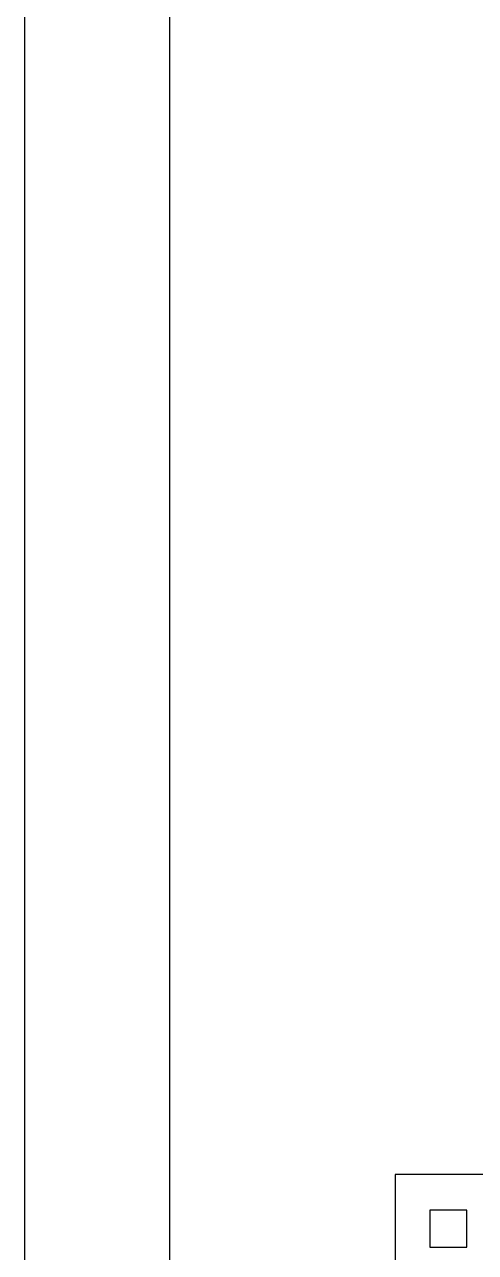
# Model space of a CAD drawing. Header units: millimetres. Extents: x 2377 to 4712, y -254 to 3188.
# Drawn here: x 2833.4 to 2880.2, y 1742.2 to 1869.4 of the extents above; entities that cross this region are included whole.
import ezdxf

# ---------------------------------------------------------------- set-up
doc = ezdxf.new("R2010")
doc.units = ezdxf.units.MM

msp = doc.modelspace()

# ---------------------------------------------------------------- linework, layer by layer
at = {"transparency": 33554687}
for p, q in [((2833.43, 1974.71), (2833.43, 1677.71)), ((2848.48, 1697.71), (2848.48, 1959.71)), ((2871.87, 1750.23), (2871.87, 1739.24)), ((2882.86, 1750.23), (2871.87, 1750.23)), ((2875.48, 1746.54), (2875.48, 1742.72)), ((2879.29, 1746.54), (2875.48, 1746.54)), ((2879.29, 1742.72), (2879.29, 1746.54)), ((2875.48, 1742.72), (2879.29, 1742.72))]:
    msp.add_line(p, q, dxfattribs=at)

doc.saveas('drawing.dxf')
